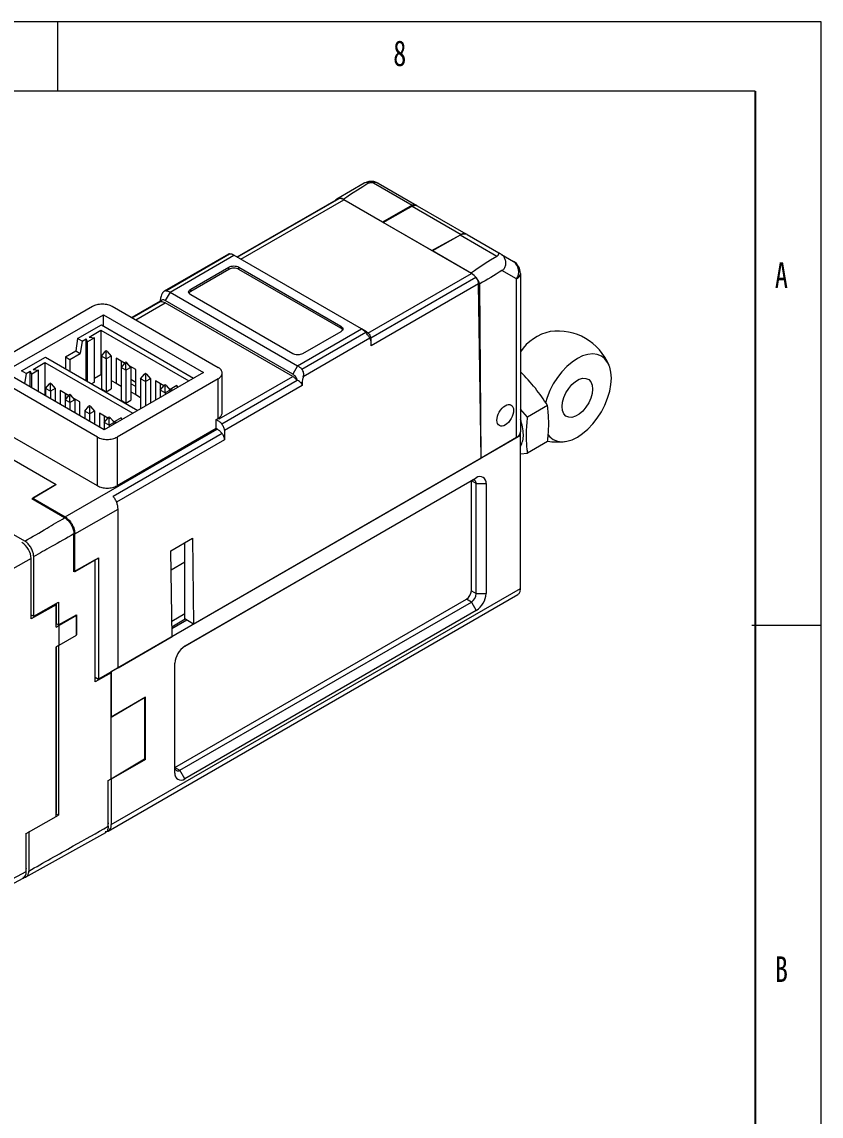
# Paper-space layout '시트2-ENG' of a CAD drawing. Header units: millimetres. Extents: x 5 to 415, y 5 to 292.
# Drawn here: x 357.4 to 415, y 213.2 to 292 of the extents above; entities that cross this region are included whole.
import ezdxf

# ---------------------------------------------------------------- set-up
doc = ezdxf.new("R2010")
doc.units = ezdxf.units.MM
doc.layers.add('NOTES', color=7, linetype='Continuous')
doc.styles.add('SLDTEXTSTYLE3', font='TXT', dxfattribs={"width": 0.75})

psp = doc.layouts.new('시트2-ENG')

# ---------------------------------------------------------------- linework, layer by layer
at = {"color": 7, "linetype": 'Continuous', "lineweight": 18}
for p, q in [((415, 292), (5, 292)), ((360, 287), (360, 292)), ((415, 5), (415, 292)), ((410.25, 287), (10, 287)), ((382.076, 280.373), (380.106, 279.236)), ((382.737, 280.395), (385.53, 278.783)), ((383.076, 280.373), (385.869, 278.761)), ((380.191, 279.259), (372.911, 275.057)), ((389.798, 273.88), (380.606, 279.187)), ((383.399, 277.574), (380.606, 279.187)), ((385.53, 278.783), (383.399, 277.574)), ((383.45, 277.545), (385.213, 278.545)), ((385.213, 278.545), (385.54, 278.724)), ((385.54, 278.724), (389.07, 276.686)), ((385.885, 278.752), (389.408, 276.718)), ((386.954, 275.522), (383.45, 277.545)), ((386.954, 275.522), (388.748, 276.504)), ((388.999, 276.623), (387.005, 275.492)), ((388.748, 276.504), (389.07, 276.686)), ((391.636, 275.101), (388.999, 276.623)), ((389.492, 276.669), (389.408, 276.718)), ((389.492, 276.669), (391.769, 275.355)), ((372.29, 275.265), (367.674, 272.6)), ((367.777, 272.629), (372.373, 275.283)), ((368.09, 272.533), (372.686, 275.186)), ((381.879, 269.88), (372.686, 275.186)), ((389.798, 273.88), (387.005, 275.492)), ((391.961, 275.244), (392.834, 274.74)), ((369.575, 272.737), (372.333, 274.329)), ((372.333, 274.166), (369.575, 272.574)), ((372.333, 274.166), (372.333, 274.329)), ((373.04, 274.329), (380.394, 270.084)), ((373.04, 274.166), (373.04, 274.329)), ((380.394, 269.921), (373.04, 274.166)), ((382.561, 269.228), (390.129, 273.594)), ((393.047, 273.476), (392.002, 274.08)), ((393.334, 273.874), (393.334, 262.468)), ((390.317, 273.132), (382.586, 268.669)), ((390.505, 260.57), (390.317, 273.132)), ((390.505, 260.57), (390.411, 273.117)), ((393.047, 262.064), (393.047, 273.476)), ((368.09, 272.533), (367.737, 271.921)), ((368.09, 272.533), (377.283, 267.226)), ((369.575, 272.574), (369.575, 272.737)), ((376.929, 268.084), (369.575, 272.329)), ((355.221, 267.308), (362.504, 271.513)), ((363.918, 271.513), (371.555, 267.104)), ((367.387, 271.868), (365.345, 270.689)), ((367.383, 271.849), (367.383, 271.904)), ((367.408, 271.854), (367.39, 271.862)), ((376.929, 266.614), (367.737, 271.921)), ((376.929, 266.451), (367.737, 271.757)), ((356.14, 266.778), (363.282, 270.901)), ((363.282, 270.901), (370.494, 266.737)), ((363.282, 270.084), (363.282, 270.901)), ((361.427, 269.176), (363.14, 270.166)), ((362.257, 269.288), (363.105, 269.778)), ((363.105, 269.778), (369.434, 266.125)), ((363.105, 269.778), (363.105, 266.593)), ((363.14, 270.166), (369.787, 266.329)), ((377.283, 267.226), (381.879, 269.88)), ((380.394, 269.676), (377.636, 268.084)), ((380.394, 269.921), (380.394, 270.084)), ((382.232, 269.676), (381.879, 269.88)), ((361.427, 269.176), (361.302, 268.288)), ((361.745, 268.993), (361.427, 269.176)), ((361.745, 268.993), (361.62, 268.104)), ((361.745, 268.993), (362.044, 269.166)), ((362.149, 268.94), (362.044, 269.166)), ((362.044, 266.145), (362.044, 269.166)), ((362.647, 269.228), (362.149, 268.94)), ((362.149, 266.085), (362.149, 268.94)), ((362.257, 269.288), (362.647, 269.228)), ((362.647, 266.043), (362.647, 269.228)), ((382.192, 269.614), (377.596, 266.961)), ((382.492, 269.201), (377.689, 266.429)), ((382.586, 268.876), (382.586, 268.931)), ((382.586, 268.669), (382.586, 268.876)), ((360.559, 267.859), (361.302, 268.288)), ((360.878, 267.676), (361.62, 268.104)), ((361.302, 268.288), (361.62, 268.104)), ((363.14, 267.92), (363.423, 268.247)), ((363.494, 268.288), (363.423, 268.247)), ((363.423, 268.247), (363.494, 268.206)), ((363.565, 268.247), (363.494, 268.288)), ((363.494, 268.206), (363.565, 268.247)), ((363.494, 267.716), (363.494, 268.206)), ((363.565, 268.247), (363.847, 267.92)), ((357.396, 266.85), (359.11, 267.839)), ((358.226, 266.961), (359.075, 267.451)), ((359.075, 267.451), (365.403, 263.798)), ((359.075, 267.451), (359.075, 265.084)), ((359.11, 267.839), (365.757, 264.002)), ((360.559, 267.859), (360.559, 267.002)), ((360.559, 267.859), (360.878, 267.676)), ((360.878, 267.676), (360.878, 266.818)), ((363.494, 267.716), (363.14, 267.92)), ((363.14, 267.92), (363.14, 265.553)), ((363.847, 267.92), (363.494, 267.716)), ((363.494, 267.716), (363.494, 265.348)), ((363.847, 267.92), (363.847, 265.553)), ((364.814, 267.403), (364.201, 267.757)), ((364.201, 267.757), (364.201, 265.961)), ((364.555, 267.553), (364.555, 267.104)), ((364.837, 267.431), (364.555, 267.104)), ((364.908, 267.472), (364.837, 267.431)), ((364.837, 267.431), (364.908, 267.39)), ((364.979, 267.431), (364.908, 267.472)), ((364.908, 267.39), (364.979, 267.431)), ((364.908, 266.9), (364.908, 267.39)), ((365.262, 267.104), (364.979, 267.431)), ((363.353, 262.614), (356.14, 266.778)), ((357.714, 266.666), (357.396, 266.85)), ((357.714, 266.666), (357.611, 265.929)), ((357.714, 266.666), (358.014, 266.839)), ((358.118, 266.614), (358.014, 266.839)), ((358.014, 265.696), (358.014, 266.839)), ((358.616, 266.901), (358.118, 266.614)), ((358.118, 265.636), (358.118, 266.614)), ((358.226, 266.961), (358.616, 266.901)), ((358.616, 265.348), (358.616, 266.901)), ((362.647, 266.329), (363.105, 266.593)), ((363.105, 266.593), (363.14, 266.573)), ((370.494, 266.737), (363.353, 262.614)), ((364.908, 266.9), (364.555, 267.104)), ((364.555, 267.104), (364.555, 264.736)), ((365.262, 267.104), (364.908, 266.9)), ((364.908, 266.9), (364.908, 264.532)), ((365.615, 266.941), (365.191, 267.186)), ((365.262, 267.104), (365.262, 264.736)), ((365.615, 265.144), (365.615, 266.941)), ((365.969, 266.288), (366.252, 266.614)), ((366.322, 266.655), (366.252, 266.614)), ((366.252, 266.614), (366.322, 266.573)), ((366.393, 266.614), (366.322, 266.655)), ((366.322, 266.573), (366.393, 266.614)), ((366.322, 266.573), (366.322, 266.084)), ((366.393, 266.614), (366.676, 266.288)), ((371.848, 263.813), (371.848, 266.697)), ((377.283, 267.226), (376.929, 266.614)), ((393.347, 266.777), (393.334, 266.769)), ((362.858, 262.083), (355.221, 266.492)), ((359.11, 265.594), (359.393, 265.92)), ((359.463, 265.961), (359.393, 265.92)), ((359.393, 265.92), (359.463, 265.88)), ((359.534, 265.92), (359.463, 265.961)), ((359.463, 265.88), (359.534, 265.92)), ((359.463, 265.39), (359.463, 265.88)), ((359.534, 265.92), (359.817, 265.594)), ((362.647, 266.043), (362.434, 265.92)), ((363.847, 266.165), (364.201, 265.961)), ((364.201, 265.961), (364.555, 265.757)), ((371.555, 266.288), (364.272, 262.083)), ((365.262, 266.246), (365.615, 266.042)), ((365.615, 265.716), (365.262, 265.92)), ((366.322, 266.084), (365.969, 266.288)), ((365.969, 266.288), (365.969, 264.124)), ((366.676, 266.288), (366.322, 266.084)), ((366.322, 266.084), (366.322, 264.329)), ((366.676, 266.288), (366.676, 264.533)), ((367.642, 265.771), (367.029, 266.124)), ((367.029, 266.124), (367.029, 264.737)), ((367.383, 265.92), (367.383, 265.471)), ((367.383, 265.471), (367.666, 265.798)), ((367.737, 265.839), (367.666, 265.798)), ((367.666, 265.798), (367.737, 265.757)), ((367.807, 265.798), (367.737, 265.839)), ((367.737, 265.757), (367.807, 265.798)), ((367.737, 265.267), (367.737, 265.757)), ((367.807, 265.798), (368.089, 265.473)), ((368.587, 265.799), (368.089, 265.511)), ((368.646, 265.67), (368.587, 265.799)), ((371.555, 263.428), (371.555, 266.288)), ((371.626, 263.389), (376.929, 266.451)), ((377.259, 266.167), (371.815, 263.022)), ((377.613, 265.798), (372.003, 262.559)), ((377.607, 266.002), (377.512, 266.002)), ((377.607, 266.002), (377.613, 265.798)), ((359.463, 265.39), (359.11, 265.594)), ((359.11, 265.594), (359.11, 265.063)), ((359.817, 265.594), (359.463, 265.39)), ((359.463, 265.39), (359.463, 264.859)), ((359.817, 265.594), (359.817, 264.655)), ((360.783, 265.077), (360.171, 265.43)), ((360.171, 265.43), (360.171, 264.451)), ((360.524, 265.226), (360.524, 264.777)), ((360.807, 265.104), (360.524, 264.777)), ((360.524, 264.981), (360.559, 265.001)), ((360.559, 265.206), (360.559, 264.818)), ((360.878, 265.145), (360.807, 265.104)), ((360.807, 265.104), (360.878, 265.063)), ((360.948, 265.104), (360.878, 265.145)), ((360.878, 265.063), (360.948, 265.104)), ((360.878, 264.573), (360.878, 265.063)), ((361.231, 264.777), (360.948, 265.104)), ((363.14, 265.553), (363.494, 265.348)), ((363.494, 265.348), (363.847, 265.553)), ((365.262, 265.348), (365.615, 265.144)), ((365.615, 265.144), (365.969, 264.94)), ((367.737, 265.267), (367.383, 265.471)), ((367.383, 265.471), (367.383, 264.941)), ((368.089, 265.47), (367.737, 265.267)), ((367.737, 265.267), (367.737, 265.145)), ((368.09, 265.512), (368.02, 265.553)), ((368.089, 265.511), (368.312, 265.477)), ((368.089, 265.348), (368.089, 265.511)), ((360.878, 264.573), (360.524, 264.777)), ((360.524, 264.777), (360.524, 264.247)), ((361.231, 264.777), (360.878, 264.573)), ((360.878, 264.573), (360.878, 264.043)), ((361.585, 264.614), (361.161, 264.859)), ((361.231, 264.777), (361.231, 263.839)), ((361.585, 263.635), (361.585, 264.614)), ((361.938, 263.961), (362.221, 264.288)), ((362.292, 264.328), (362.221, 264.288)), ((362.221, 264.288), (362.292, 264.247)), ((362.363, 264.288), (362.292, 264.328)), ((362.292, 264.247), (362.363, 264.288)), ((362.292, 264.247), (362.292, 263.757)), ((362.363, 264.288), (362.645, 263.961)), ((364.555, 264.736), (364.908, 264.532)), ((364.908, 264.532), (365.262, 264.736)), ((395.292, 264.358), (393.851, 263.526)), ((362.292, 263.757), (361.938, 263.961)), ((361.938, 263.961), (361.938, 263.43)), ((362.645, 263.961), (362.292, 263.757)), ((362.292, 263.757), (362.292, 263.226)), ((362.645, 263.961), (362.645, 263.022)), ((363.612, 263.444), (362.999, 263.798)), ((362.999, 263.798), (362.999, 262.818)), ((363.353, 263.593), (363.353, 263.144)), ((363.353, 263.144), (363.635, 263.471)), ((363.706, 263.512), (363.635, 263.471)), ((363.635, 263.471), (363.706, 263.43)), ((363.777, 263.471), (363.706, 263.512)), ((363.706, 263.43), (363.777, 263.471)), ((363.706, 262.94), (363.706, 263.43)), ((363.777, 263.471), (364.058, 263.146)), ((364.556, 263.472), (364.058, 263.185)), ((364.616, 263.343), (364.556, 263.472)), ((371.414, 263.344), (371.555, 263.428)), ((371.414, 262.695), (371.414, 263.344)), ((371.555, 263.43), (371.626, 263.389)), ((393.851, 263.526), (393.334, 264.096)), ((362.858, 258.572), (355.221, 262.981)), ((360.524, 256.327), (371.484, 262.654)), ((363.706, 262.94), (363.353, 263.144)), ((363.353, 263.144), (363.353, 262.614)), ((364.058, 263.144), (363.706, 262.94)), ((363.706, 262.94), (363.706, 262.818)), ((364.059, 263.185), (363.989, 263.226)), ((364.058, 263.185), (364.281, 263.15)), ((364.058, 263.021), (364.058, 263.185)), ((371.414, 262.695), (364.272, 258.572)), ((371.484, 262.654), (371.414, 262.695)), ((372.003, 262.559), (372.013, 261.894)), ((362.858, 258.572), (362.858, 262.083)), ((393.334, 262.201), (363.847, 245.179)), ((371.835, 262.344), (363.986, 257.813)), ((364.272, 262.083), (364.272, 258.572)), ((393.047, 262.064), (390.505, 260.57)), ((393.334, 262.201), (393.334, 262.468)), ((393.334, 251.178), (393.334, 262.201)), ((355.15, 261.389), (359.888, 258.654)), ((359.852, 258.661), (355.256, 261.315)), ((395.292, 261.765), (393.851, 260.933)), ((369.787, 248.61), (390.505, 260.57)), ((393.334, 260.868), (393.851, 260.933)), ((358.12, 257.637), (359.852, 258.661)), ((359.888, 258.654), (358.191, 257.674)), ((359.852, 258.633), (359.852, 258.661)), ((389.798, 258.936), (369.142, 247.011)), ((369.151, 247.016), (390.152, 259.14)), ((389.798, 258.936), (390.152, 259.14)), ((389.798, 251.015), (389.798, 258.935)), ((390.152, 258.731), (389.798, 258.935)), ((390.152, 258.731), (390.859, 258.731)), ((390.152, 250.811), (390.152, 258.731)), ((390.859, 258.731), (390.859, 250.811)), ((360.489, 256.269), (358.12, 257.637)), ((358.191, 257.674), (358.191, 257.596)), ((358.191, 257.674), (360.524, 256.327)), ((361.231, 255.102), (364.342, 256.898)), ((364.342, 245.467), (364.342, 256.898)), ((357.625, 254.576), (355.504, 255.8)), ((361.163, 252.367), (361.163, 255.101)), ((361.231, 252.408), (361.231, 255.102)), ((368.139, 253.89), (369.695, 254.788)), ((369.695, 254.788), (369.787, 248.61)), ((368.232, 247.712), (368.139, 253.89)), ((369.151, 248.977), (369.151, 254.474)), ((358.085, 253.326), (356.754, 252.584)), ((358.085, 248.997), (358.085, 253.326)), ((358.265, 249.179), (358.265, 253.468)), ((362.702, 253.234), (361.163, 252.367)), ((361.231, 252.408), (362.928, 253.387)), ((362.683, 253.246), (362.702, 253.234)), ((362.702, 244.454), (362.702, 253.234)), ((362.705, 246.943), (362.705, 253.259)), ((362.928, 253.387), (362.928, 244.651)), ((361.163, 252.447), (361.231, 252.408)), ((369.151, 253.075), (368.16, 252.503)), ((363.64, 233.698), (393.145, 250.731)), ((363.847, 234.156), (393.334, 251.178)), ((389.798, 251.015), (390.152, 250.811)), ((390.152, 250.811), (390.859, 250.811)), ((393.334, 251.178), (393.334, 251.17)), ((359.884, 250), (358.085, 248.997)), ((358.265, 249.179), (360.054, 250.187)), ((359.804, 250.046), (359.884, 250)), ((359.884, 248.391), (359.884, 250)), ((359.888, 250.093), (359.888, 248.634)), ((360.054, 250.187), (360.054, 248.554)), ((368.444, 238.279), (389.445, 250.403)), ((368.797, 238.075), (389.798, 250.199)), ((389.798, 250.199), (389.445, 250.403)), ((389.798, 250.199), (390.152, 249.586)), ((358.085, 249.283), (358.265, 249.179)), ((360.054, 248.554), (361.342, 249.28)), ((361.337, 249.226), (360.1, 248.511)), ((361.337, 249.226), (361.292, 249.252)), ((361.337, 247.805), (361.337, 249.226)), ((361.342, 249.28), (361.342, 247.826)), ((369.151, 249.341), (368.215, 248.801)), ((390.152, 249.586), (369.151, 237.463)), ((359.888, 248.634), (359.884, 248.632)), ((359.884, 248.391), (360.1, 248.511)), ((359.888, 248.65), (360.054, 248.554)), ((360.1, 247.09), (360.1, 248.511)), ((369.189, 248.955), (368.221, 248.396)), ((369.295, 248.894), (368.223, 248.275)), ((369.787, 248.61), (369.151, 248.977)), ((415, 248.5), (410, 248.5)), ((360.1, 247.09), (361.337, 247.805)), ((361.337, 247.829), (361.342, 247.826)), ((361.342, 247.826), (361.337, 247.823)), ((364.342, 245.467), (368.232, 247.712)), ((360.1, 247.09), (359.884, 246.97)), ((359.884, 234.732), (359.884, 246.97)), ((359.888, 246.972), (359.888, 234.975)), ((360.054, 247.065), (360.054, 234.838)), ((362.702, 246.941), (362.705, 246.943)), ((362.705, 245.882), (362.702, 245.881)), ((362.705, 244.698), (362.705, 245.882)), ((364.342, 245.467), (362.928, 244.651)), ((368.444, 237.871), (368.444, 245.791)), ((359.884, 244.878), (359.884, 244.673)), ((363.847, 245.1), (362.702, 244.454)), ((362.705, 244.698), (362.702, 244.696)), ((362.705, 244.779), (362.928, 244.651)), ((363.847, 245.1), (363.777, 245.14)), ((363.846, 245.18), (363.847, 245.179)), ((363.847, 245.179), (363.847, 241.913)), ((363.847, 241.874), (363.847, 245.1)), ((366.322, 243.342), (363.847, 241.913)), ((366.257, 243.3), (363.847, 241.874)), ((366.253, 243.302), (366.257, 243.3)), ((366.257, 243.3), (366.257, 238.89)), ((366.322, 238.851), (366.322, 243.342)), ((363.847, 237.465), (363.847, 241.874)), ((363.847, 237.465), (366.257, 238.89)), ((366.322, 238.851), (363.847, 237.422)), ((366.256, 238.889), (366.322, 238.851)), ((368.444, 238.279), (368.797, 238.075)), ((363.633, 237.344), (363.847, 237.465)), ((363.633, 234.037), (363.633, 237.344)), ((363.635, 234.28), (363.635, 237.345)), ((363.81, 237.444), (363.847, 237.422)), ((363.847, 237.422), (363.847, 234.156)), ((369.151, 237.463), (368.797, 238.075)), ((359.888, 234.975), (359.884, 234.973)), ((357.726, 233.529), (359.884, 234.732)), ((359.884, 234.936), (360.054, 234.838)), ((359.884, 234.742), (360.054, 234.838)), ((363.635, 234.28), (363.633, 234.223)), ((357.677, 230.376), (363.455, 233.596)), ((357.726, 230.771), (357.726, 233.529)), ((357.729, 231.009), (357.729, 233.531)), ((357.906, 233.629), (357.907, 233.628)), ((357.907, 233.628), (358.158, 233.77)), ((357.907, 233.628), (357.907, 230.811)), ((356.212, 229.61), (357.51, 230.308)), ((356.431, 230.075), (357.726, 230.771))]:
    psp.add_line(p, q, dxfattribs=at)
at = {"color": 8, "linetype": 'Continuous', "lineweight": 18}
for p, q in [((372.933, 275.044), (380.275, 279.283)), ((373.181, 274.901), (380.606, 279.187)), ((388.748, 276.481), (388.748, 276.504)), ((382.351, 269.581), (389.798, 273.88)), ((365.367, 270.676), (367.408, 271.854)), ((365.616, 270.533), (367.737, 271.757)), ((372.013, 261.894), (364.229, 257.401)), ((363.633, 234.279), (363.635, 234.28)), ((357.729, 231.009), (357.726, 231.007))]:
    psp.add_line(p, q, dxfattribs=at)
at = {"color": 7, "linetype": 'Continuous', "lineweight": 18, "flags": 128}
for points in [[(399.885, 266.325), (399.854, 266.75), (399.765, 267.13), (399.618, 267.455), (399.417, 267.718), (399.167, 267.911), (398.875, 268.031), (398.547, 268.073), (398.192, 268.038), (397.818, 267.926), (397.435, 267.74), (397.052, 267.484), (396.678, 267.164), (396.323, 266.79), (395.995, 266.368), (395.703, 265.911), (395.453, 265.43), (395.253, 264.935), (395.136, 264.561)], [(395.31, 262.278), (395.453, 262.105), (395.703, 261.911), (395.995, 261.792), (396.323, 261.749), (396.678, 261.784), (397.052, 261.896), (397.435, 262.083), (397.818, 262.339), (398.192, 262.658), (398.547, 263.033), (398.875, 263.454), (399.167, 263.911), (399.417, 264.393), (399.618, 264.887), (399.765, 265.382), (399.854, 265.865), (399.885, 266.325)], [(398.531, 265.544), (398.499, 265.223), (398.406, 264.883), (398.255, 264.546), (398.058, 264.229), (397.824, 263.952), (397.567, 263.731), (397.303, 263.579), (397.046, 263.503), (396.812, 263.51), (396.615, 263.598), (396.465, 263.763), (396.371, 263.994), (396.339, 264.279), (396.371, 264.6), (396.465, 264.939), (396.615, 265.277), (396.812, 265.593), (397.046, 265.87), (397.303, 266.091), (397.567, 266.244), (397.824, 266.319), (398.058, 266.312), (398.255, 266.224), (398.406, 266.06), (398.499, 265.828), (398.531, 265.544)]]:
    psp.add_lwpolyline(points, dxfattribs=at)
at = {"color": 8, "linetype": 'Continuous', "lineweight": 18}
psp.add_arc((382.271, 279.997), 0.424, 69.29728, 117.37261, dxfattribs=at)
at = {"color": 7, "linetype": 'Continuous', "lineweight": 18}
for centre, radius, start, end in [((382.881, 279.999), 0.422, 62.52303, 110.0342), ((380.326, 278.841), 0.445, 51.03081, 134.76277), ((380.279, 279.105), 0.178, 91.09465, 119.69826), ((380.271, 278.65), 0.633, 58.00264, 89.59303), ((385.674, 278.387), 0.422, 62.52303, 110.0342), ((389.286, 276.214), 0.499, 65.54915, 125.08359), ((372.346, 274.636), 0.648, 58.24685, 87.56899), ((392.29, 273.998), 0.92, 325.42066, 53.73672), ((392.334, 273.874), 1, 0, 60), ((388.97, 272.587), 1.535, 20.19705, 57.36018), ((392.846, 273.924), 0.491, 294.24041, 354.14045), ((396.218, 266.306), 3.465, 102.28427, 146.33975), ((396.021, 265.728), 4, 22.24024, 97.76513), ((376.635, 266.144), 1.261, 40.36386, 59.10117), ((390.293, 262.193), 3.253, 1.14867, 20.83708), ((392.009, 262.193), 1.538, 329.45286, 2.43007), ((396.021, 265.728), 4, 259.48885, 277.76513), ((389.936, 258.766), 0.218, 350.78596, 129.20329), ((390.428, 258.801), 0.437, 350.78596, 129.20329), ((356.625, 253.26), 1.462, 2.60548, 57.39452), ((389.031, 251.05), 0.768, 302.60548, 357.39452), ((389.384, 250.846), 0.768, 302.60548, 357.39452), ((389.324, 250.881), 1.537, 302.60548, 357.39452), ((369.979, 245.721), 1.537, 122.60548, 177.39452), ((368.659, 238.244), 0.218, 170.78596, 309.20329), ((368.875, 237.801), 0.437, 170.78596, 309.20329), ((363.424, 234.083), 0.43, 269.00279, 9.75919)]:
    psp.add_arc(centre, radius, start, end, dxfattribs=at)
for centre, major_axis, ratio, start_param, end_param in [((461.632, 325.146), (81.029, 45.957), 0.007557, 2.925079, 3.146034), ((392.768, 274.778), (1, -0.577), 0.00007, 2.510391, 3.175795), ((470.825, 319.839), (81.029, 45.957), 0.007557, 2.923758, 3.146034), ((460.357, 313.796), (80.319, 47.18), 0.007625, 2.584269, 2.62324), ((392.334, 262.468), (1, 0), 0.577332, 5.506475, 6.283185), ((357.018, 231.179), (-0.5, 0.866), 0.577206, 3.124143, 3.92692)]:
    psp.add_ellipse(centre, major_axis=major_axis, ratio=ratio, start_param=start_param, end_param=end_param, dxfattribs=at)
psp.add_ellipse((392.242, 263.65), major_axis=(0.414, 0.743), ratio=0.577293, dxfattribs=at)
for points, knots in [([(382.415, 280.494), (382.322, 280.473), (382.203, 280.446), (382.099, 280.385), (382.077, 280.372)], [0, 0, 0, 0, 0.787452, 1, 1, 1, 1]), ([(383.069, 280.369), (383.05, 280.383), (382.962, 280.443), (382.797, 280.488), (382.595, 280.514), (382.475, 280.501), (382.415, 280.494)], [0, 0, 0, 0, 0.103186, 0.468978, 0.738201, 1, 1, 1, 1]), ([(382.421, 280.393), (382.439, 280.403), (382.476, 280.421), (382.549, 280.434), (382.623, 280.433), (382.689, 280.419), (382.722, 280.403), (382.737, 280.395)], [0, 0, 0, 0, 0.209529, 0.419059, 0.628588, 0.838117, 1, 1, 1, 1]), ([(385.54, 278.724), (385.613, 278.755), (385.742, 278.811), (385.841, 278.77), (385.885, 278.752)], [0, 0, 0, 0, 0.557682, 1, 1, 1, 1]), ([(389.408, 276.718), (389.353, 276.738), (389.253, 276.773), (389.126, 276.713), (389.07, 276.686)], [0, 0, 0, 0, 0.557681, 1, 1, 1, 1]), ([(372.373, 275.283), (372.34, 275.282), (372.305, 275.281), (372.291, 275.265), (372.29, 275.264)], [0, 0, 0, 0, 0.9447105, 1, 1, 1, 1]), ([(391.769, 275.355), (391.764, 275.339), (391.758, 275.318), (391.727, 275.211), (391.697, 275.147), (391.654, 275.114), (391.636, 275.101)], [0, 0, 0, 0, 0.543663, 0.764071, 0.90273, 1, 1, 1, 1]), ([(392.002, 274.08), (392.059, 274.121), (392.173, 274.203), (392.28, 274.426), (392.296, 274.689), (392.226, 274.955), (392.1, 275.148), (391.999, 275.218), (391.961, 275.244)], [0, 0, 0, 0, 0.1540722, 0.3092067, 0.4883347, 0.6715016, 0.8782308, 1, 1, 1, 1]), ([(367.477, 272.325), (367.441, 272.22), (367.391, 272.073), (367.385, 271.941), (367.383, 271.904)], [0, 0, 0, 0, 0.7156992, 1, 1, 1, 1]), ([(367.777, 272.629), (367.744, 272.624), (367.678, 272.614), (367.587, 272.534), (367.52, 272.432), (367.489, 272.355), (367.477, 272.325)], [0, 0, 0, 0, 0.270501, 0.540639, 0.820445, 1, 1, 1, 1]), ([(369.575, 272.574), (369.53, 272.545), (369.472, 272.508), (369.459, 272.461), (369.457, 272.451)], [0, 0, 0, 0, 0.793162, 1, 1, 1, 1]), ([(367.737, 271.921), (367.701, 271.938), (367.631, 271.971), (367.535, 271.971), (367.455, 271.935), (367.424, 271.881), (367.408, 271.853)], [0, 0, 0, 0, 0.249883, 0.499844, 0.749883, 1, 1, 1, 1]), ([(380.512, 269.798), (380.509, 269.808), (380.496, 269.855), (380.439, 269.892), (380.394, 269.921)], [0, 0, 0, 0, 0.206838, 1, 1, 1, 1]), ([(381.879, 269.88), (381.933, 269.845), (382.042, 269.775), (382.142, 269.668), (382.192, 269.614)], [0, 0, 0, 0, 0.5000079, 1, 1, 1, 1]), ([(382.232, 269.676), (382.267, 269.652), (382.338, 269.604), (382.433, 269.493), (382.513, 269.365), (382.545, 269.273), (382.561, 269.228)], [0, 0, 0, 0, 0.249883, 0.499844, 0.749883, 1, 1, 1, 1]), ([(382.492, 269.201), (382.473, 269.232), (382.436, 269.29), (382.362, 269.4), (382.279, 269.512), (382.221, 269.58), (382.192, 269.614)], [0, 0, 0, 0, 0.268398, 0.522178, 0.764747, 1, 1, 1, 1]), ([(382.586, 268.876), (382.581, 268.937), (382.57, 269.064), (382.519, 269.154), (382.492, 269.201)], [0, 0, 0, 0, 0.479315, 1, 1, 1, 1]), ([(382.586, 268.931), (382.585, 268.972), (382.583, 269.077), (382.569, 269.171), (382.561, 269.228)], [0, 0, 0, 0, 0.395708, 1, 1, 1, 1]), ([(376.929, 266.614), (376.964, 266.59), (377.035, 266.543), (377.131, 266.432), (377.211, 266.304), (377.243, 266.212), (377.259, 266.167)], [0, 0, 0, 0, 0.249826, 0.499768, 0.749826, 1, 1, 1, 1]), ([(377.689, 266.429), (377.702, 266.477), (377.727, 266.572), (377.716, 266.718), (377.675, 266.854), (377.622, 266.926), (377.596, 266.961)], [0, 0, 0, 0, 0.268331, 0.522065, 0.764688, 1, 1, 1, 1]), ([(395.292, 264.358), (395.011, 264.78), (394.444, 265.633), (393.715, 266.393), (393.347, 266.777)], [0, 0, 0, 0, 0.4952157, 1, 1, 1, 1]), ([(377.512, 266.002), (377.478, 266.031), (377.405, 266.095), (377.31, 266.141), (377.259, 266.167)], [0, 0, 0, 0, 0.4537894, 1, 1, 1, 1]), ([(377.613, 265.798), (377.608, 265.834), (377.596, 265.909), (377.541, 265.97), (377.512, 266.002)], [0, 0, 0, 0, 0.478115, 1, 1, 1, 1]), ([(377.689, 266.429), (377.664, 266.352), (377.617, 266.204), (377.61, 266.067), (377.607, 266.002)], [0, 0, 0, 0, 0.523313, 1, 1, 1, 1]), ([(395.292, 261.765), (395.304, 261.881), (395.356, 262.393), (395.398, 263.286), (395.327, 263.999), (395.292, 264.358)], [0, 0, 0, 0, 0.126972, 0.560077, 1, 1, 1, 1]), ([(393.851, 260.933), (393.839, 261.036), (393.786, 261.487), (393.745, 262.332), (393.815, 263.126), (393.851, 263.526)], [0, 0, 0, 0, 0.126972, 0.560077, 1, 1, 1, 1]), ([(357.625, 254.576), (358.159, 254.892), (359.113, 255.457), (360.068, 256.021), (360.489, 256.269)], [0, 0, 0, 0, 0.560004, 1, 1, 1, 1]), ([(360.489, 256.269), (360.565, 256.217), (360.716, 256.112), (360.919, 255.861), (361.071, 255.575), (361.152, 255.31), (361.16, 255.16), (361.163, 255.101)], [0, 0, 0, 0, 0.214702, 0.429406, 0.644091, 0.858768, 1, 1, 1, 1]), ([(361.163, 255.101), (360.622, 254.797), (359.656, 254.254), (358.69, 253.708), (358.265, 253.468)], [0, 0, 0, 0, 0.560005, 1, 1, 1, 1]), ([(358.265, 253.468), (358.258, 253.555), (358.243, 253.729), (358.133, 254.014), (357.971, 254.275), (357.791, 254.467), (357.672, 254.545), (357.625, 254.576)], [0, 0, 0, 0, 0.2147016, 0.4294041, 0.6440889, 0.8587662, 1, 1, 1, 1]), ([(393.139, 250.741), (393.177, 250.764), (393.271, 250.82), (393.325, 250.977), (393.331, 251.116), (393.334, 251.17)], [0, 0, 0, 0, 0.300362, 0.729276, 1, 1, 1, 1]), ([(357.907, 230.811), (358.976, 231.414), (360.884, 232.492), (362.793, 233.565), (363.633, 234.037)], [0, 0, 0, 0, 0.560004, 1, 1, 1, 1]), ([(363.633, 234.037), (363.624, 233.951), (363.607, 233.78), (363.519, 233.628), (363.436, 233.597), (363.414, 233.589)], [0, 0, 0, 0, 0.422928, 0.845857, 1, 1, 1, 1]), ([(357.482, 230.364), (357.547, 230.362), (357.677, 230.356), (357.82, 230.466), (357.896, 230.627), (357.904, 230.759), (357.907, 230.811)], [0, 0, 0, 0, 0.273402, 0.546782, 0.820153, 1, 1, 1, 1])]:
    psp.add_open_spline(points, degree=3, knots=knots, dxfattribs=at)
for points in [[(372.333, 274.329), (372.384, 274.353), (372.488, 274.4), (372.686, 274.42), (372.885, 274.4), (372.988, 274.353), (373.04, 274.329)], [(373.04, 274.166), (372.988, 274.19), (372.885, 274.237), (372.686, 274.257), (372.488, 274.237), (372.384, 274.19), (372.333, 274.166)], [(390.317, 273.132), (390.314, 273.17), (390.308, 273.246), (390.268, 273.369), (390.209, 273.49), (390.156, 273.559), (390.129, 273.594)], [(367.777, 272.629), (367.827, 272.625), (367.927, 272.616), (368.036, 272.561), (368.09, 272.533)], [(369.575, 272.329), (369.534, 272.359), (369.452, 272.418), (369.417, 272.533), (369.452, 272.648), (369.534, 272.707), (369.575, 272.737)], [(362.504, 271.513), (362.607, 271.56), (362.814, 271.655), (363.211, 271.695), (363.608, 271.655), (363.815, 271.56), (363.918, 271.513)], [(367.408, 271.854), (367.46, 271.851), (367.565, 271.845), (367.679, 271.786), (367.737, 271.757)], [(380.394, 270.084), (380.435, 270.054), (380.517, 269.994), (380.552, 269.88), (380.517, 269.765), (380.435, 269.705), (380.394, 269.676)], [(377.636, 268.084), (377.584, 268.06), (377.481, 268.013), (377.283, 267.992), (377.084, 268.013), (376.981, 268.06), (376.929, 268.084)], [(371.555, 266.288), (371.637, 266.348), (371.801, 266.467), (371.871, 266.696), (371.801, 266.925), (371.637, 267.045), (371.555, 267.104)], [(376.929, 266.451), (376.986, 266.414), (377.101, 266.339), (377.206, 266.224), (377.259, 266.167)], [(371.414, 263.344), (371.483, 263.306), (371.623, 263.229), (371.751, 263.091), (371.815, 263.022)], [(371.555, 263.428), (371.639, 263.488), (371.807, 263.607), (371.834, 263.761), (371.848, 263.837)], [(371.835, 262.344), (371.78, 262.407), (371.669, 262.534), (371.546, 262.614), (371.484, 262.654)], [(371.815, 263.022), (371.842, 262.987), (371.895, 262.917), (371.954, 262.797), (371.994, 262.673), (372, 262.597), (372.003, 262.559)], [(362.858, 262.083), (362.961, 262.036), (363.167, 261.941), (363.565, 261.901), (363.962, 261.941), (364.168, 262.036), (364.272, 262.083)], [(372.013, 261.894), (372.01, 261.931), (372.005, 262.004), (371.967, 262.124), (371.911, 262.241), (371.86, 262.31), (371.835, 262.344)], [(362.858, 258.572), (362.961, 258.525), (363.167, 258.43), (363.565, 258.39), (363.962, 258.43), (364.168, 258.525), (364.272, 258.572)], [(364.342, 256.898), (364.338, 256.973), (364.328, 257.122), (364.253, 257.364), (364.141, 257.603), (364.038, 257.743), (363.986, 257.813)], [(360.524, 256.327), (360.617, 256.261), (360.802, 256.13), (361.036, 255.806), (361.199, 255.442), (361.221, 255.216), (361.231, 255.102)]]:
    psp.add_open_spline(points, degree=3, dxfattribs=at)
at = {"layer": 'NOTES', "color": 7}
psp.add_line((410.25, 287), (410.25, 10), dxfattribs=at)

# ---------------------------------------------------------------- texts
at = {"color": 7, "linetype": 'Continuous', "lineweight": 0, "char_height": 1.852, "attachment_point": 1, "style": 'SLDTEXTSTYLE3'}
for s, insert in [('8', (384.167, 290.668)), ('A', (411.667, 274.668)), ('B', (411.667, 224.668))]:
    psp.add_mtext(s, dxfattribs=dict(at, insert=insert))

doc.saveas('drawing.dxf')
